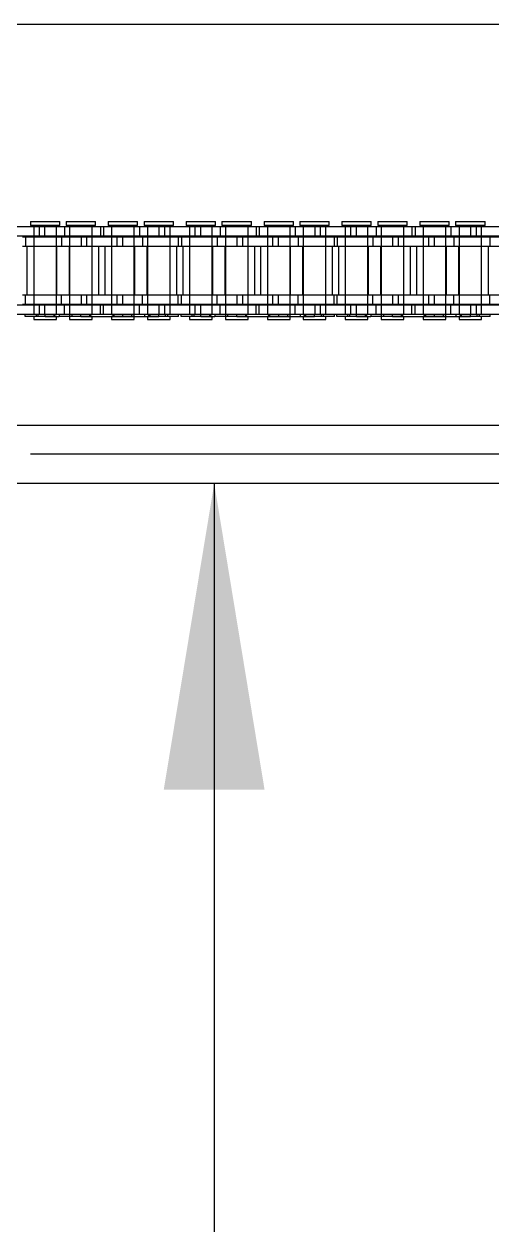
# Model space of a CAD drawing. Header units: metres. Extents: x 0 to 21025, y 0 to 14850.
# Drawn here: x 4740.7 to 4817, y 8925.6 to 9121.6 of the extents above; entities that cross this region are included whole.
import ezdxf

# ---------------------------------------------------------------- set-up
doc = ezdxf.new("R2010")
doc.units = ezdxf.units.M
doc.header["$LTSCALE"] = 25
doc.linetypes.add('HIDDEN2', pattern=[4.7625, 3.175, -1.5875])
for name, color, linetype in [('SDM', 7, 'Continuous'), ('SL4', 4, 'Continuous'), ('ST1', 7, 'HIDDEN2')]:
    doc.layers.add(name, color=color, linetype=linetype)
doc.styles.add('ROMANS', font='ROMANS.SHX')
doc.dimstyles.new('25___1-25', dxfattribs={"dimscale": 25, "dimtxt": 2.5, "dimasz": 2, "dimexe": 1.5, "dimexo": 1, "dimgap": 0.5, "dimtad": 1, "dimzin": 12, "dimtxsty": 'ROMANS', "dimcen": 0, "dimclrd": 256, "dimclre": 256, "dimclrt": 3, "dimazin": 3, "dimtfac": 1, "dimtmove": 0, "dimatfit": 0, "dimfxl": 1, "dimlwd": -1, "dimlwe": -1, "dimarcsym": 0})

msp = doc.modelspace()

# ---------------------------------------------------------------- linework, layer by layer
at = {"layer": 'SL4'}
for p, q in [((4210.539, 9121.619), (5535.514, 9121.619)), ((4210.539, 9056.144), (5535.514, 9056.144)), ((5535.514, 9046.619), (4210.539, 9046.619))]:
    msp.add_line(p, q, dxfattribs=at)
at = {"layer": 'ST1'}
for p, q in [((4734.102, 9088.541), (4743.197, 9088.541)), ((4741.731, 9089.384), (4746.528, 9089.384)), ((4741.731, 9089.384), (4741.731, 9088.725)), ((4746.528, 9088.725), (4741.731, 9088.725)), ((4742.284, 9088.725), (4742.284, 9074.227)), ((4742.284, 9088.541), (4742.284, 9087.021)), ((4743.197, 9088.541), (4744.057, 9088.541)), ((4743.197, 9087.021), (4743.197, 9088.541)), ((4744.057, 9088.541), (4753.152, 9088.541)), ((4744.057, 9088.541), (4744.057, 9087.021)), ((4745.974, 9074.227), (4745.974, 9088.725)), ((4745.974, 9087.021), (4745.974, 9088.541)), ((4746.528, 9088.725), (4746.528, 9089.384)), ((4747.304, 9088.541), (4747.304, 9087.021)), ((4747.579, 9089.384), (4752.376, 9089.384)), ((4747.579, 9089.384), (4747.579, 9088.725)), ((4752.376, 9088.725), (4747.579, 9088.725)), ((4748.132, 9088.725), (4748.132, 9074.227)), ((4748.132, 9088.541), (4748.132, 9087.021)), ((4751.822, 9074.227), (4751.822, 9088.725)), ((4751.822, 9087.021), (4751.822, 9088.541)), ((4752.376, 9088.725), (4752.376, 9089.384)), ((4753.152, 9088.541), (4753.152, 9087.021)), ((4753.152, 9088.541), (4759.502, 9088.541)), ((4753.654, 9088.541), (4753.654, 9087.021)), ((4754.431, 9089.384), (4759.228, 9089.384)), ((4754.431, 9089.384), (4754.431, 9088.725)), ((4759.228, 9088.725), (4754.431, 9088.725)), ((4754.984, 9088.725), (4754.984, 9074.227)), ((4754.984, 9088.541), (4754.984, 9087.021)), ((4758.674, 9074.227), (4758.674, 9088.725)), ((4758.674, 9087.021), (4758.674, 9088.541)), ((4759.228, 9088.725), (4759.228, 9089.384)), ((4759.502, 9088.541), (4759.502, 9087.021)), ((4759.502, 9088.541), (4768.597, 9088.541)), ((4760.279, 9089.384), (4765.076, 9089.384)), ((4760.279, 9089.384), (4760.279, 9088.725)), ((4765.076, 9088.725), (4760.279, 9088.725)), ((4760.832, 9088.725), (4760.832, 9074.227)), ((4760.832, 9088.541), (4760.832, 9087.021)), ((4762.749, 9087.021), (4762.749, 9088.541)), ((4763.609, 9088.541), (4763.609, 9087.021)), ((4764.522, 9074.227), (4764.522, 9088.725)), ((4764.522, 9087.021), (4764.522, 9088.541)), ((4765.076, 9088.725), (4765.076, 9089.384)), ((4767.131, 9089.384), (4771.928, 9089.384)), ((4767.131, 9089.384), (4767.131, 9088.725)), ((4771.928, 9088.725), (4767.131, 9088.725)), ((4767.684, 9088.725), (4767.684, 9074.227)), ((4767.684, 9088.541), (4767.684, 9087.021)), ((4768.597, 9088.541), (4769.457, 9088.541)), ((4768.597, 9087.021), (4768.597, 9088.541)), ((4769.457, 9088.541), (4778.552, 9088.541)), ((4769.457, 9088.541), (4769.457, 9087.021)), ((4771.374, 9074.227), (4771.374, 9088.725)), ((4771.374, 9087.021), (4771.374, 9088.541)), ((4771.928, 9088.725), (4771.928, 9089.384)), ((4772.704, 9088.541), (4772.704, 9087.021)), ((4772.979, 9089.384), (4777.776, 9089.384)), ((4772.979, 9089.384), (4772.979, 9088.725)), ((4777.776, 9088.725), (4772.979, 9088.725)), ((4773.532, 9088.725), (4773.532, 9074.227)), ((4773.532, 9088.541), (4773.532, 9087.021)), ((4777.222, 9074.227), (4777.222, 9088.725)), ((4777.222, 9087.021), (4777.222, 9088.541)), ((4777.776, 9088.725), (4777.776, 9089.384)), ((4778.552, 9088.541), (4778.552, 9087.021)), ((4778.552, 9088.541), (4784.902, 9088.541)), ((4779.054, 9088.541), (4779.054, 9087.021)), ((4779.831, 9089.384), (4784.628, 9089.384)), ((4779.831, 9089.384), (4779.831, 9088.725)), ((4784.628, 9088.725), (4779.831, 9088.725)), ((4780.384, 9088.725), (4780.384, 9074.227)), ((4780.384, 9088.541), (4780.384, 9087.021)), ((4784.074, 9074.227), (4784.074, 9088.725)), ((4784.074, 9087.021), (4784.074, 9088.541)), ((4784.628, 9088.725), (4784.628, 9089.384)), ((4784.902, 9088.541), (4784.902, 9087.021)), ((4784.902, 9088.541), (4793.997, 9088.541)), ((4785.679, 9089.384), (4790.476, 9089.384)), ((4785.679, 9089.384), (4785.679, 9088.725)), ((4790.476, 9088.725), (4785.679, 9088.725)), ((4786.232, 9088.725), (4786.232, 9074.227)), ((4786.232, 9088.541), (4786.232, 9087.021)), ((4788.149, 9087.021), (4788.149, 9088.541)), ((4789.009, 9088.541), (4789.009, 9087.021)), ((4789.922, 9074.227), (4789.922, 9088.725)), ((4789.922, 9087.021), (4789.922, 9088.541)), ((4790.476, 9088.725), (4790.476, 9089.384)), ((4792.531, 9089.384), (4797.328, 9089.384)), ((4792.531, 9089.384), (4792.531, 9088.725)), ((4797.328, 9088.725), (4792.531, 9088.725)), ((4793.084, 9088.725), (4793.084, 9074.227)), ((4793.084, 9088.541), (4793.084, 9087.021)), ((4793.997, 9088.541), (4794.857, 9088.541)), ((4793.997, 9087.021), (4793.997, 9088.541)), ((4794.857, 9088.541), (4803.952, 9088.541)), ((4794.857, 9088.541), (4794.857, 9087.021)), ((4796.774, 9074.227), (4796.774, 9088.725)), ((4796.774, 9087.021), (4796.774, 9088.541)), ((4797.328, 9088.725), (4797.328, 9089.384)), ((4798.104, 9088.541), (4798.104, 9087.021)), ((4798.379, 9089.384), (4803.176, 9089.384)), ((4798.379, 9089.384), (4798.379, 9088.725)), ((4803.176, 9088.725), (4798.379, 9088.725)), ((4798.932, 9088.725), (4798.932, 9074.227)), ((4798.932, 9088.541), (4798.932, 9087.021)), ((4802.622, 9074.227), (4802.622, 9088.725)), ((4802.622, 9087.021), (4802.622, 9088.541)), ((4803.176, 9088.725), (4803.176, 9089.384)), ((4803.952, 9088.541), (4803.952, 9087.021)), ((4803.952, 9088.541), (4810.302, 9088.541)), ((4804.454, 9088.541), (4804.454, 9087.021)), ((4805.231, 9089.384), (4810.028, 9089.384)), ((4805.231, 9089.384), (4805.231, 9088.725)), ((4810.028, 9088.725), (4805.231, 9088.725)), ((4805.784, 9088.725), (4805.784, 9074.227)), ((4805.784, 9088.541), (4805.784, 9087.021)), ((4809.474, 9074.227), (4809.474, 9088.725)), ((4809.474, 9087.021), (4809.474, 9088.541)), ((4810.028, 9088.725), (4810.028, 9089.384)), ((4810.302, 9088.541), (4810.302, 9087.021)), ((4810.302, 9088.541), (4819.397, 9088.541)), ((4811.079, 9089.384), (4815.876, 9089.384)), ((4811.079, 9089.384), (4811.079, 9088.725)), ((4815.876, 9088.725), (4811.079, 9088.725)), ((4811.632, 9088.725), (4811.632, 9074.227)), ((4811.632, 9088.541), (4811.632, 9087.021)), ((4813.549, 9087.021), (4813.549, 9088.541)), ((4814.409, 9088.541), (4814.409, 9087.021)), ((4815.322, 9074.227), (4815.322, 9088.725)), ((4815.322, 9087.021), (4815.322, 9088.541)), ((4815.876, 9088.725), (4815.876, 9089.384)), ((4734.102, 9087.021), (4743.197, 9087.021)), ((4740.452, 9086.869), (4746.802, 9086.869)), ((4740.954, 9086.869), (4740.954, 9085.349)), ((4742.284, 9086.869), (4742.284, 9085.349)), ((4743.197, 9087.021), (4744.057, 9087.021)), ((4744.057, 9087.021), (4753.152, 9087.021)), ((4745.974, 9085.349), (4745.974, 9086.869)), ((4746.802, 9086.869), (4746.802, 9085.349)), ((4746.802, 9086.869), (4755.897, 9086.869)), ((4748.132, 9086.869), (4748.132, 9085.349)), ((4750.049, 9085.349), (4750.049, 9086.869)), ((4750.909, 9086.869), (4750.909, 9085.349)), ((4751.822, 9085.349), (4751.822, 9086.869)), ((4753.152, 9087.021), (4759.502, 9087.021)), ((4754.984, 9086.869), (4754.984, 9085.349)), ((4755.897, 9086.869), (4756.757, 9086.869)), ((4755.897, 9085.349), (4755.897, 9086.869)), ((4756.757, 9086.869), (4765.852, 9086.869)), ((4756.757, 9086.869), (4756.757, 9085.349)), ((4758.674, 9085.349), (4758.674, 9086.869)), ((4759.502, 9087.021), (4768.597, 9087.021)), ((4760.004, 9086.869), (4760.004, 9085.349)), ((4760.832, 9086.869), (4760.832, 9085.349)), ((4764.522, 9085.349), (4764.522, 9086.869)), ((4765.852, 9086.869), (4765.852, 9085.349)), ((4765.852, 9086.869), (4772.202, 9086.869)), ((4766.354, 9086.869), (4766.354, 9085.349)), ((4767.684, 9086.869), (4767.684, 9085.349)), ((4768.597, 9087.021), (4769.457, 9087.021)), ((4769.457, 9087.021), (4778.552, 9087.021)), ((4771.374, 9085.349), (4771.374, 9086.869)), ((4772.202, 9086.869), (4772.202, 9085.349)), ((4772.202, 9086.869), (4781.297, 9086.869)), ((4773.532, 9086.869), (4773.532, 9085.349)), ((4775.449, 9085.349), (4775.449, 9086.869)), ((4776.309, 9086.869), (4776.309, 9085.349)), ((4777.222, 9085.349), (4777.222, 9086.869)), ((4778.552, 9087.021), (4784.902, 9087.021)), ((4780.384, 9086.869), (4780.384, 9085.349)), ((4781.297, 9086.869), (4782.157, 9086.869)), ((4781.297, 9085.349), (4781.297, 9086.869)), ((4782.157, 9086.869), (4791.252, 9086.869)), ((4782.157, 9086.869), (4782.157, 9085.349)), ((4784.074, 9085.349), (4784.074, 9086.869)), ((4784.902, 9087.021), (4793.997, 9087.021)), ((4785.404, 9086.869), (4785.404, 9085.349)), ((4786.232, 9086.869), (4786.232, 9085.349)), ((4789.922, 9085.349), (4789.922, 9086.869)), ((4791.252, 9086.869), (4791.252, 9085.349)), ((4791.252, 9086.869), (4797.602, 9086.869)), ((4791.754, 9086.869), (4791.754, 9085.349)), ((4793.084, 9086.869), (4793.084, 9085.349)), ((4793.997, 9087.021), (4794.857, 9087.021)), ((4794.857, 9087.021), (4803.952, 9087.021)), ((4796.774, 9085.349), (4796.774, 9086.869)), ((4797.602, 9086.869), (4797.602, 9085.349)), ((4797.602, 9086.869), (4806.697, 9086.869)), ((4798.932, 9086.869), (4798.932, 9085.349)), ((4800.849, 9085.349), (4800.849, 9086.869)), ((4801.709, 9086.869), (4801.709, 9085.349)), ((4802.622, 9085.349), (4802.622, 9086.869)), ((4803.952, 9087.021), (4810.302, 9087.021)), ((4805.784, 9086.869), (4805.784, 9085.349)), ((4806.697, 9086.869), (4807.557, 9086.869)), ((4806.697, 9085.349), (4806.697, 9086.869)), ((4807.557, 9086.869), (4816.652, 9086.869)), ((4807.557, 9086.869), (4807.557, 9085.349)), ((4809.474, 9085.349), (4809.474, 9086.869)), ((4810.302, 9087.021), (4819.397, 9087.021)), ((4810.804, 9086.869), (4810.804, 9085.349)), ((4811.632, 9086.869), (4811.632, 9085.349)), ((4815.322, 9085.349), (4815.322, 9086.869)), ((4816.652, 9086.869), (4816.652, 9085.349)), ((4816.652, 9086.869), (4823.002, 9086.869)), ((4740.452, 9085.349), (4746.802, 9085.349)), ((4741.237, 9077.419), (4741.237, 9085.349)), ((4742.284, 9085.349), (4742.284, 9077.419)), ((4745.974, 9077.419), (4745.974, 9085.349)), ((4746.017, 9085.349), (4746.017, 9077.419)), ((4746.802, 9085.349), (4755.897, 9085.349)), ((4748.089, 9077.419), (4748.089, 9085.349)), ((4748.132, 9085.349), (4748.132, 9077.419)), ((4751.822, 9077.419), (4751.822, 9085.349)), ((4752.869, 9085.349), (4752.869, 9077.419)), ((4753.937, 9077.419), (4753.937, 9085.349)), ((4754.984, 9085.349), (4754.984, 9077.419)), ((4755.897, 9085.349), (4756.757, 9085.349)), ((4756.757, 9085.349), (4765.852, 9085.349)), ((4758.674, 9077.419), (4758.674, 9085.349)), ((4758.717, 9085.349), (4758.717, 9077.419)), ((4760.789, 9077.419), (4760.789, 9085.349)), ((4760.832, 9085.349), (4760.832, 9077.419)), ((4764.522, 9077.419), (4764.522, 9085.349)), ((4765.569, 9085.349), (4765.569, 9077.419)), ((4765.852, 9085.349), (4772.202, 9085.349)), ((4766.637, 9077.419), (4766.637, 9085.349)), ((4767.684, 9085.349), (4767.684, 9077.419)), ((4771.374, 9077.419), (4771.374, 9085.349)), ((4771.417, 9085.349), (4771.417, 9077.419)), ((4772.202, 9085.349), (4781.297, 9085.349)), ((4773.489, 9077.419), (4773.489, 9085.349)), ((4773.532, 9085.349), (4773.532, 9077.419)), ((4777.222, 9077.419), (4777.222, 9085.349)), ((4778.269, 9085.349), (4778.269, 9077.419)), ((4779.337, 9077.419), (4779.337, 9085.349)), ((4780.384, 9085.349), (4780.384, 9077.419)), ((4781.297, 9085.349), (4782.157, 9085.349)), ((4782.157, 9085.349), (4791.252, 9085.349)), ((4784.074, 9077.419), (4784.074, 9085.349)), ((4784.117, 9085.349), (4784.117, 9077.419)), ((4786.189, 9077.419), (4786.189, 9085.349)), ((4786.232, 9085.349), (4786.232, 9077.419)), ((4789.922, 9077.419), (4789.922, 9085.349)), ((4790.969, 9085.349), (4790.969, 9077.419)), ((4791.252, 9085.349), (4797.602, 9085.349)), ((4792.037, 9077.419), (4792.037, 9085.349)), ((4793.084, 9085.349), (4793.084, 9077.419)), ((4796.774, 9077.419), (4796.774, 9085.349)), ((4796.817, 9085.349), (4796.817, 9077.419)), ((4797.602, 9085.349), (4806.697, 9085.349)), ((4798.889, 9077.419), (4798.889, 9085.349)), ((4798.932, 9085.349), (4798.932, 9077.419)), ((4802.622, 9077.419), (4802.622, 9085.349)), ((4803.669, 9085.349), (4803.669, 9077.419)), ((4804.737, 9077.419), (4804.737, 9085.349)), ((4805.784, 9085.349), (4805.784, 9077.419)), ((4806.697, 9085.349), (4807.557, 9085.349)), ((4807.557, 9085.349), (4816.652, 9085.349)), ((4809.474, 9077.419), (4809.474, 9085.349)), ((4809.517, 9085.349), (4809.517, 9077.419)), ((4811.589, 9077.419), (4811.589, 9085.349)), ((4811.632, 9085.349), (4811.632, 9077.419)), ((4815.322, 9077.419), (4815.322, 9085.349)), ((4816.369, 9085.349), (4816.369, 9077.419)), ((4816.652, 9085.349), (4823.002, 9085.349)), ((4740.452, 9077.419), (4746.802, 9077.419)), ((4740.452, 9075.899), (4746.802, 9075.899)), ((4740.954, 9075.899), (4740.954, 9077.419)), ((4742.284, 9077.419), (4742.284, 9075.899)), ((4745.974, 9075.899), (4745.974, 9077.419)), ((4746.802, 9075.899), (4746.802, 9077.419)), ((4746.802, 9077.419), (4755.897, 9077.419)), ((4746.802, 9075.899), (4755.897, 9075.899)), ((4748.132, 9077.419), (4748.132, 9075.899)), ((4750.049, 9075.899), (4750.049, 9077.419)), ((4750.909, 9077.419), (4750.909, 9075.899)), ((4751.822, 9075.899), (4751.822, 9077.419)), ((4754.984, 9077.419), (4754.984, 9075.899)), ((4755.897, 9077.419), (4756.757, 9077.419)), ((4755.897, 9075.899), (4755.897, 9077.419)), ((4755.897, 9075.899), (4756.757, 9075.899)), ((4756.757, 9077.419), (4765.852, 9077.419)), ((4756.757, 9077.419), (4756.757, 9075.899)), ((4756.757, 9075.899), (4765.852, 9075.899)), ((4758.674, 9075.899), (4758.674, 9077.419)), ((4760.004, 9075.899), (4760.004, 9077.419)), ((4760.832, 9077.419), (4760.832, 9075.899)), ((4764.522, 9075.899), (4764.522, 9077.419)), ((4765.852, 9075.899), (4765.852, 9077.419)), ((4765.852, 9077.419), (4772.202, 9077.419)), ((4765.852, 9075.899), (4772.202, 9075.899)), ((4766.354, 9075.899), (4766.354, 9077.419)), ((4767.684, 9077.419), (4767.684, 9075.899)), ((4771.374, 9075.899), (4771.374, 9077.419)), ((4772.202, 9075.899), (4772.202, 9077.419)), ((4772.202, 9077.419), (4781.297, 9077.419)), ((4772.202, 9075.899), (4781.297, 9075.899)), ((4773.532, 9077.419), (4773.532, 9075.899)), ((4775.449, 9075.899), (4775.449, 9077.419)), ((4776.309, 9077.419), (4776.309, 9075.899)), ((4777.222, 9075.899), (4777.222, 9077.419)), ((4780.384, 9077.419), (4780.384, 9075.899)), ((4781.297, 9077.419), (4782.157, 9077.419)), ((4781.297, 9075.899), (4781.297, 9077.419)), ((4781.297, 9075.899), (4782.157, 9075.899)), ((4782.157, 9077.419), (4791.252, 9077.419)), ((4782.157, 9077.419), (4782.157, 9075.899)), ((4782.157, 9075.899), (4791.252, 9075.899)), ((4784.074, 9075.899), (4784.074, 9077.419)), ((4785.404, 9075.899), (4785.404, 9077.419)), ((4786.232, 9077.419), (4786.232, 9075.899)), ((4789.922, 9075.899), (4789.922, 9077.419)), ((4791.252, 9075.899), (4791.252, 9077.419)), ((4791.252, 9077.419), (4797.602, 9077.419)), ((4791.252, 9075.899), (4797.602, 9075.899)), ((4791.754, 9075.899), (4791.754, 9077.419)), ((4793.084, 9077.419), (4793.084, 9075.899)), ((4796.774, 9075.899), (4796.774, 9077.419)), ((4797.602, 9075.899), (4797.602, 9077.419)), ((4797.602, 9077.419), (4806.697, 9077.419)), ((4797.602, 9075.899), (4806.697, 9075.899)), ((4798.932, 9077.419), (4798.932, 9075.899)), ((4800.849, 9075.899), (4800.849, 9077.419)), ((4801.709, 9077.419), (4801.709, 9075.899)), ((4802.622, 9075.899), (4802.622, 9077.419)), ((4805.784, 9077.419), (4805.784, 9075.899)), ((4806.697, 9077.419), (4807.557, 9077.419)), ((4806.697, 9075.899), (4806.697, 9077.419)), ((4806.697, 9075.899), (4807.557, 9075.899)), ((4807.557, 9077.419), (4816.652, 9077.419)), ((4807.557, 9077.419), (4807.557, 9075.899)), ((4807.557, 9075.899), (4816.652, 9075.899)), ((4809.474, 9075.899), (4809.474, 9077.419)), ((4810.804, 9075.899), (4810.804, 9077.419)), ((4811.632, 9077.419), (4811.632, 9075.899)), ((4815.322, 9075.899), (4815.322, 9077.419)), ((4816.652, 9075.899), (4816.652, 9077.419)), ((4816.652, 9077.419), (4823.002, 9077.419)), ((4816.652, 9075.899), (4823.002, 9075.899)), ((4734.102, 9075.747), (4743.197, 9075.747)), ((4734.102, 9074.227), (4743.197, 9074.227)), ((4740.898, 9073.894), (4740.898, 9074.227)), ((4742.284, 9075.747), (4742.284, 9074.227)), ((4742.653, 9074.227), (4742.653, 9073.858)), ((4743.022, 9073.894), (4743.022, 9074.227)), ((4743.197, 9075.747), (4744.057, 9075.747)), ((4743.197, 9074.227), (4743.197, 9075.747)), ((4743.197, 9074.227), (4744.057, 9074.227)), ((4744.057, 9075.747), (4753.152, 9075.747)), ((4744.057, 9075.747), (4744.057, 9074.227)), ((4744.057, 9074.227), (4753.152, 9074.227)), ((4744.129, 9073.894), (4744.129, 9074.227)), ((4745.605, 9073.858), (4745.605, 9074.227)), ((4745.748, 9073.894), (4745.748, 9074.227)), ((4745.974, 9074.227), (4745.974, 9075.747)), ((4746.425, 9074.227), (4746.425, 9073.894)), ((4747.304, 9074.227), (4747.304, 9075.747)), ((4748.132, 9075.747), (4748.132, 9073.894)), ((4748.501, 9074.227), (4748.501, 9073.858)), ((4749.977, 9073.894), (4749.977, 9074.227)), ((4751.453, 9073.858), (4751.453, 9074.227)), ((4751.596, 9073.894), (4751.596, 9074.227)), ((4751.822, 9074.227), (4751.822, 9075.747)), ((4753.152, 9074.227), (4753.152, 9075.747)), ((4753.152, 9075.747), (4759.502, 9075.747)), ((4753.152, 9074.227), (4759.502, 9074.227)), ((4753.654, 9074.227), (4753.654, 9075.747)), ((4754.984, 9075.747), (4754.984, 9074.227)), ((4755.21, 9073.894), (4755.21, 9074.227)), ((4755.353, 9074.227), (4755.353, 9073.858)), ((4756.829, 9073.894), (4756.829, 9074.227)), ((4758.305, 9073.858), (4758.305, 9074.227)), ((4758.674, 9073.894), (4758.674, 9075.747)), ((4759.502, 9074.227), (4759.502, 9075.747)), ((4759.502, 9075.747), (4768.597, 9075.747)), ((4759.502, 9074.227), (4768.597, 9074.227)), ((4760.381, 9073.894), (4760.381, 9074.227)), ((4760.832, 9075.747), (4760.832, 9074.227)), ((4761.058, 9073.894), (4761.058, 9074.227)), ((4761.201, 9074.227), (4761.201, 9073.858)), ((4762.677, 9073.894), (4762.677, 9074.227)), ((4762.749, 9074.227), (4762.749, 9075.747)), ((4763.609, 9075.747), (4763.609, 9074.227)), ((4763.784, 9073.894), (4763.784, 9074.227)), ((4764.153, 9073.858), (4764.153, 9074.227)), ((4764.522, 9074.227), (4764.522, 9075.747)), ((4765.908, 9073.894), (4765.908, 9074.227)), ((4766.298, 9073.894), (4766.298, 9074.227)), ((4767.684, 9075.747), (4767.684, 9074.227)), ((4768.053, 9074.227), (4768.053, 9073.858)), ((4768.422, 9073.894), (4768.422, 9074.227)), ((4768.597, 9075.747), (4769.457, 9075.747)), ((4768.597, 9074.227), (4768.597, 9075.747)), ((4768.597, 9074.227), (4769.457, 9074.227)), ((4769.457, 9075.747), (4778.552, 9075.747)), ((4769.457, 9075.747), (4769.457, 9074.227)), ((4769.457, 9074.227), (4778.552, 9074.227)), ((4769.529, 9073.894), (4769.529, 9074.227)), ((4771.005, 9073.858), (4771.005, 9074.227)), ((4771.148, 9073.894), (4771.148, 9074.227)), ((4771.374, 9074.227), (4771.374, 9075.747)), ((4771.825, 9074.227), (4771.825, 9073.894)), ((4772.704, 9074.227), (4772.704, 9075.747)), ((4773.532, 9075.747), (4773.532, 9073.894)), ((4773.901, 9074.227), (4773.901, 9073.858)), ((4775.377, 9073.894), (4775.377, 9074.227)), ((4776.853, 9073.858), (4776.853, 9074.227)), ((4776.996, 9073.894), (4776.996, 9074.227)), ((4777.222, 9074.227), (4777.222, 9075.747)), ((4778.552, 9074.227), (4778.552, 9075.747)), ((4778.552, 9075.747), (4784.902, 9075.747)), ((4778.552, 9074.227), (4784.902, 9074.227)), ((4779.054, 9074.227), (4779.054, 9075.747)), ((4780.384, 9075.747), (4780.384, 9074.227)), ((4780.61, 9073.894), (4780.61, 9074.227)), ((4780.753, 9074.227), (4780.753, 9073.858)), ((4782.229, 9073.894), (4782.229, 9074.227)), ((4783.705, 9073.858), (4783.705, 9074.227)), ((4784.074, 9073.894), (4784.074, 9075.747)), ((4784.902, 9074.227), (4784.902, 9075.747)), ((4784.902, 9075.747), (4793.997, 9075.747)), ((4784.902, 9074.227), (4793.997, 9074.227)), ((4785.781, 9073.894), (4785.781, 9074.227)), ((4786.232, 9075.747), (4786.232, 9074.227)), ((4786.458, 9073.894), (4786.458, 9074.227)), ((4786.601, 9074.227), (4786.601, 9073.858)), ((4788.077, 9073.894), (4788.077, 9074.227)), ((4788.149, 9074.227), (4788.149, 9075.747)), ((4789.009, 9075.747), (4789.009, 9074.227)), ((4789.184, 9073.894), (4789.184, 9074.227)), ((4789.553, 9073.858), (4789.553, 9074.227)), ((4789.922, 9074.227), (4789.922, 9075.747)), ((4791.308, 9073.894), (4791.308, 9074.227)), ((4791.698, 9073.894), (4791.698, 9074.227)), ((4793.084, 9075.747), (4793.084, 9074.227)), ((4793.453, 9074.227), (4793.453, 9073.858)), ((4793.822, 9073.894), (4793.822, 9074.227)), ((4793.997, 9075.747), (4794.857, 9075.747)), ((4793.997, 9074.227), (4793.997, 9075.747)), ((4793.997, 9074.227), (4794.857, 9074.227)), ((4794.857, 9075.747), (4803.952, 9075.747)), ((4794.857, 9075.747), (4794.857, 9074.227)), ((4794.857, 9074.227), (4803.952, 9074.227)), ((4794.929, 9073.894), (4794.929, 9074.227)), ((4796.405, 9073.858), (4796.405, 9074.227)), ((4796.548, 9073.894), (4796.548, 9074.227)), ((4796.774, 9074.227), (4796.774, 9075.747)), ((4797.225, 9074.227), (4797.225, 9073.894)), ((4798.104, 9074.227), (4798.104, 9075.747)), ((4798.932, 9075.747), (4798.932, 9073.894)), ((4799.301, 9074.227), (4799.301, 9073.858)), ((4800.777, 9073.894), (4800.777, 9074.227)), ((4802.253, 9073.858), (4802.253, 9074.227)), ((4802.396, 9073.894), (4802.396, 9074.227)), ((4802.622, 9074.227), (4802.622, 9075.747)), ((4803.952, 9074.227), (4803.952, 9075.747)), ((4803.952, 9075.747), (4810.302, 9075.747)), ((4803.952, 9074.227), (4810.302, 9074.227)), ((4804.454, 9074.227), (4804.454, 9075.747)), ((4805.784, 9075.747), (4805.784, 9074.227)), ((4806.01, 9073.894), (4806.01, 9074.227)), ((4806.153, 9074.227), (4806.153, 9073.858)), ((4807.629, 9073.894), (4807.629, 9074.227)), ((4809.105, 9073.858), (4809.105, 9074.227)), ((4809.474, 9073.894), (4809.474, 9075.747)), ((4810.302, 9074.227), (4810.302, 9075.747)), ((4810.302, 9075.747), (4819.397, 9075.747)), ((4810.302, 9074.227), (4819.397, 9074.227)), ((4811.181, 9073.894), (4811.181, 9074.227)), ((4811.632, 9075.747), (4811.632, 9074.227)), ((4811.858, 9073.894), (4811.858, 9074.227)), ((4812.001, 9074.227), (4812.001, 9073.858)), ((4813.477, 9073.894), (4813.477, 9074.227)), ((4813.549, 9074.227), (4813.549, 9075.747)), ((4814.409, 9075.747), (4814.409, 9074.227)), ((4814.584, 9073.894), (4814.584, 9074.227)), ((4814.953, 9073.858), (4814.953, 9074.227)), ((4815.322, 9074.227), (4815.322, 9075.747)), ((4816.708, 9073.894), (4816.708, 9074.227)), ((4744.129, 9073.894), (4740.898, 9073.894)), ((4745.974, 9073.858), (4742.284, 9073.858)), ((4742.284, 9073.858), (4742.284, 9073.384)), ((4742.284, 9073.384), (4745.974, 9073.384)), ((4744.129, 9073.894), (4746.425, 9073.894)), ((4745.974, 9073.384), (4745.974, 9073.858)), ((4749.977, 9073.894), (4746.425, 9073.894)), ((4751.822, 9073.858), (4748.132, 9073.858)), ((4748.132, 9073.858), (4748.132, 9073.384)), ((4748.132, 9073.384), (4751.822, 9073.384)), ((4749.977, 9073.894), (4762.677, 9073.894)), ((4751.822, 9073.384), (4751.822, 9073.858)), ((4758.674, 9073.858), (4754.984, 9073.858)), ((4754.984, 9073.858), (4754.984, 9073.384)), ((4754.984, 9073.384), (4758.674, 9073.384)), ((4758.674, 9073.384), (4758.674, 9073.858)), ((4764.522, 9073.858), (4760.832, 9073.858)), ((4760.832, 9073.858), (4760.832, 9073.384)), ((4760.832, 9073.384), (4764.522, 9073.384)), ((4765.908, 9073.894), (4762.677, 9073.894)), ((4764.522, 9073.384), (4764.522, 9073.858)), ((4769.529, 9073.894), (4766.298, 9073.894)), ((4771.374, 9073.858), (4767.684, 9073.858)), ((4767.684, 9073.858), (4767.684, 9073.384)), ((4767.684, 9073.384), (4771.374, 9073.384)), ((4769.529, 9073.894), (4771.825, 9073.894)), ((4771.374, 9073.384), (4771.374, 9073.858)), ((4775.377, 9073.894), (4771.825, 9073.894)), ((4777.222, 9073.858), (4773.532, 9073.858)), ((4773.532, 9073.858), (4773.532, 9073.384)), ((4773.532, 9073.384), (4777.222, 9073.384)), ((4775.377, 9073.894), (4788.077, 9073.894)), ((4777.222, 9073.384), (4777.222, 9073.858)), ((4784.074, 9073.858), (4780.384, 9073.858)), ((4780.384, 9073.858), (4780.384, 9073.384)), ((4780.384, 9073.384), (4784.074, 9073.384)), ((4784.074, 9073.384), (4784.074, 9073.858)), ((4789.922, 9073.858), (4786.232, 9073.858)), ((4786.232, 9073.858), (4786.232, 9073.384)), ((4786.232, 9073.384), (4789.922, 9073.384)), ((4791.308, 9073.894), (4788.077, 9073.894)), ((4789.922, 9073.384), (4789.922, 9073.858)), ((4794.929, 9073.894), (4791.698, 9073.894)), ((4796.774, 9073.858), (4793.084, 9073.858)), ((4793.084, 9073.858), (4793.084, 9073.384)), ((4793.084, 9073.384), (4796.774, 9073.384)), ((4794.929, 9073.894), (4797.225, 9073.894)), ((4796.774, 9073.384), (4796.774, 9073.858)), ((4800.777, 9073.894), (4797.225, 9073.894)), ((4802.622, 9073.858), (4798.932, 9073.858)), ((4798.932, 9073.858), (4798.932, 9073.384)), ((4798.932, 9073.384), (4802.622, 9073.384)), ((4800.777, 9073.894), (4813.477, 9073.894)), ((4802.622, 9073.384), (4802.622, 9073.858)), ((4809.474, 9073.858), (4805.784, 9073.858)), ((4805.784, 9073.858), (4805.784, 9073.384)), ((4805.784, 9073.384), (4809.474, 9073.384)), ((4809.474, 9073.384), (4809.474, 9073.858)), ((4815.322, 9073.858), (4811.632, 9073.858)), ((4811.632, 9073.858), (4811.632, 9073.384)), ((4811.632, 9073.384), (4815.322, 9073.384)), ((4816.708, 9073.894), (4813.477, 9073.894)), ((4815.322, 9073.384), (4815.322, 9073.858)), ((4210.539, 9056.144), (5535.514, 9056.144)), ((5535.514, 9051.381), (4210.539, 9051.381))]:
    msp.add_line(p, q, dxfattribs=at)

# ---------------------------------------------------------------- leaders
at = {"layer": 'SDM'}
msp.add_leader([(4771.714, 9046.619), (4771.648, 8722.009)], dimstyle='25___1-25', override={"dimgap": 0.5, "dimtad": 0}, dxfattribs=at)

doc.saveas('drawing.dxf')
